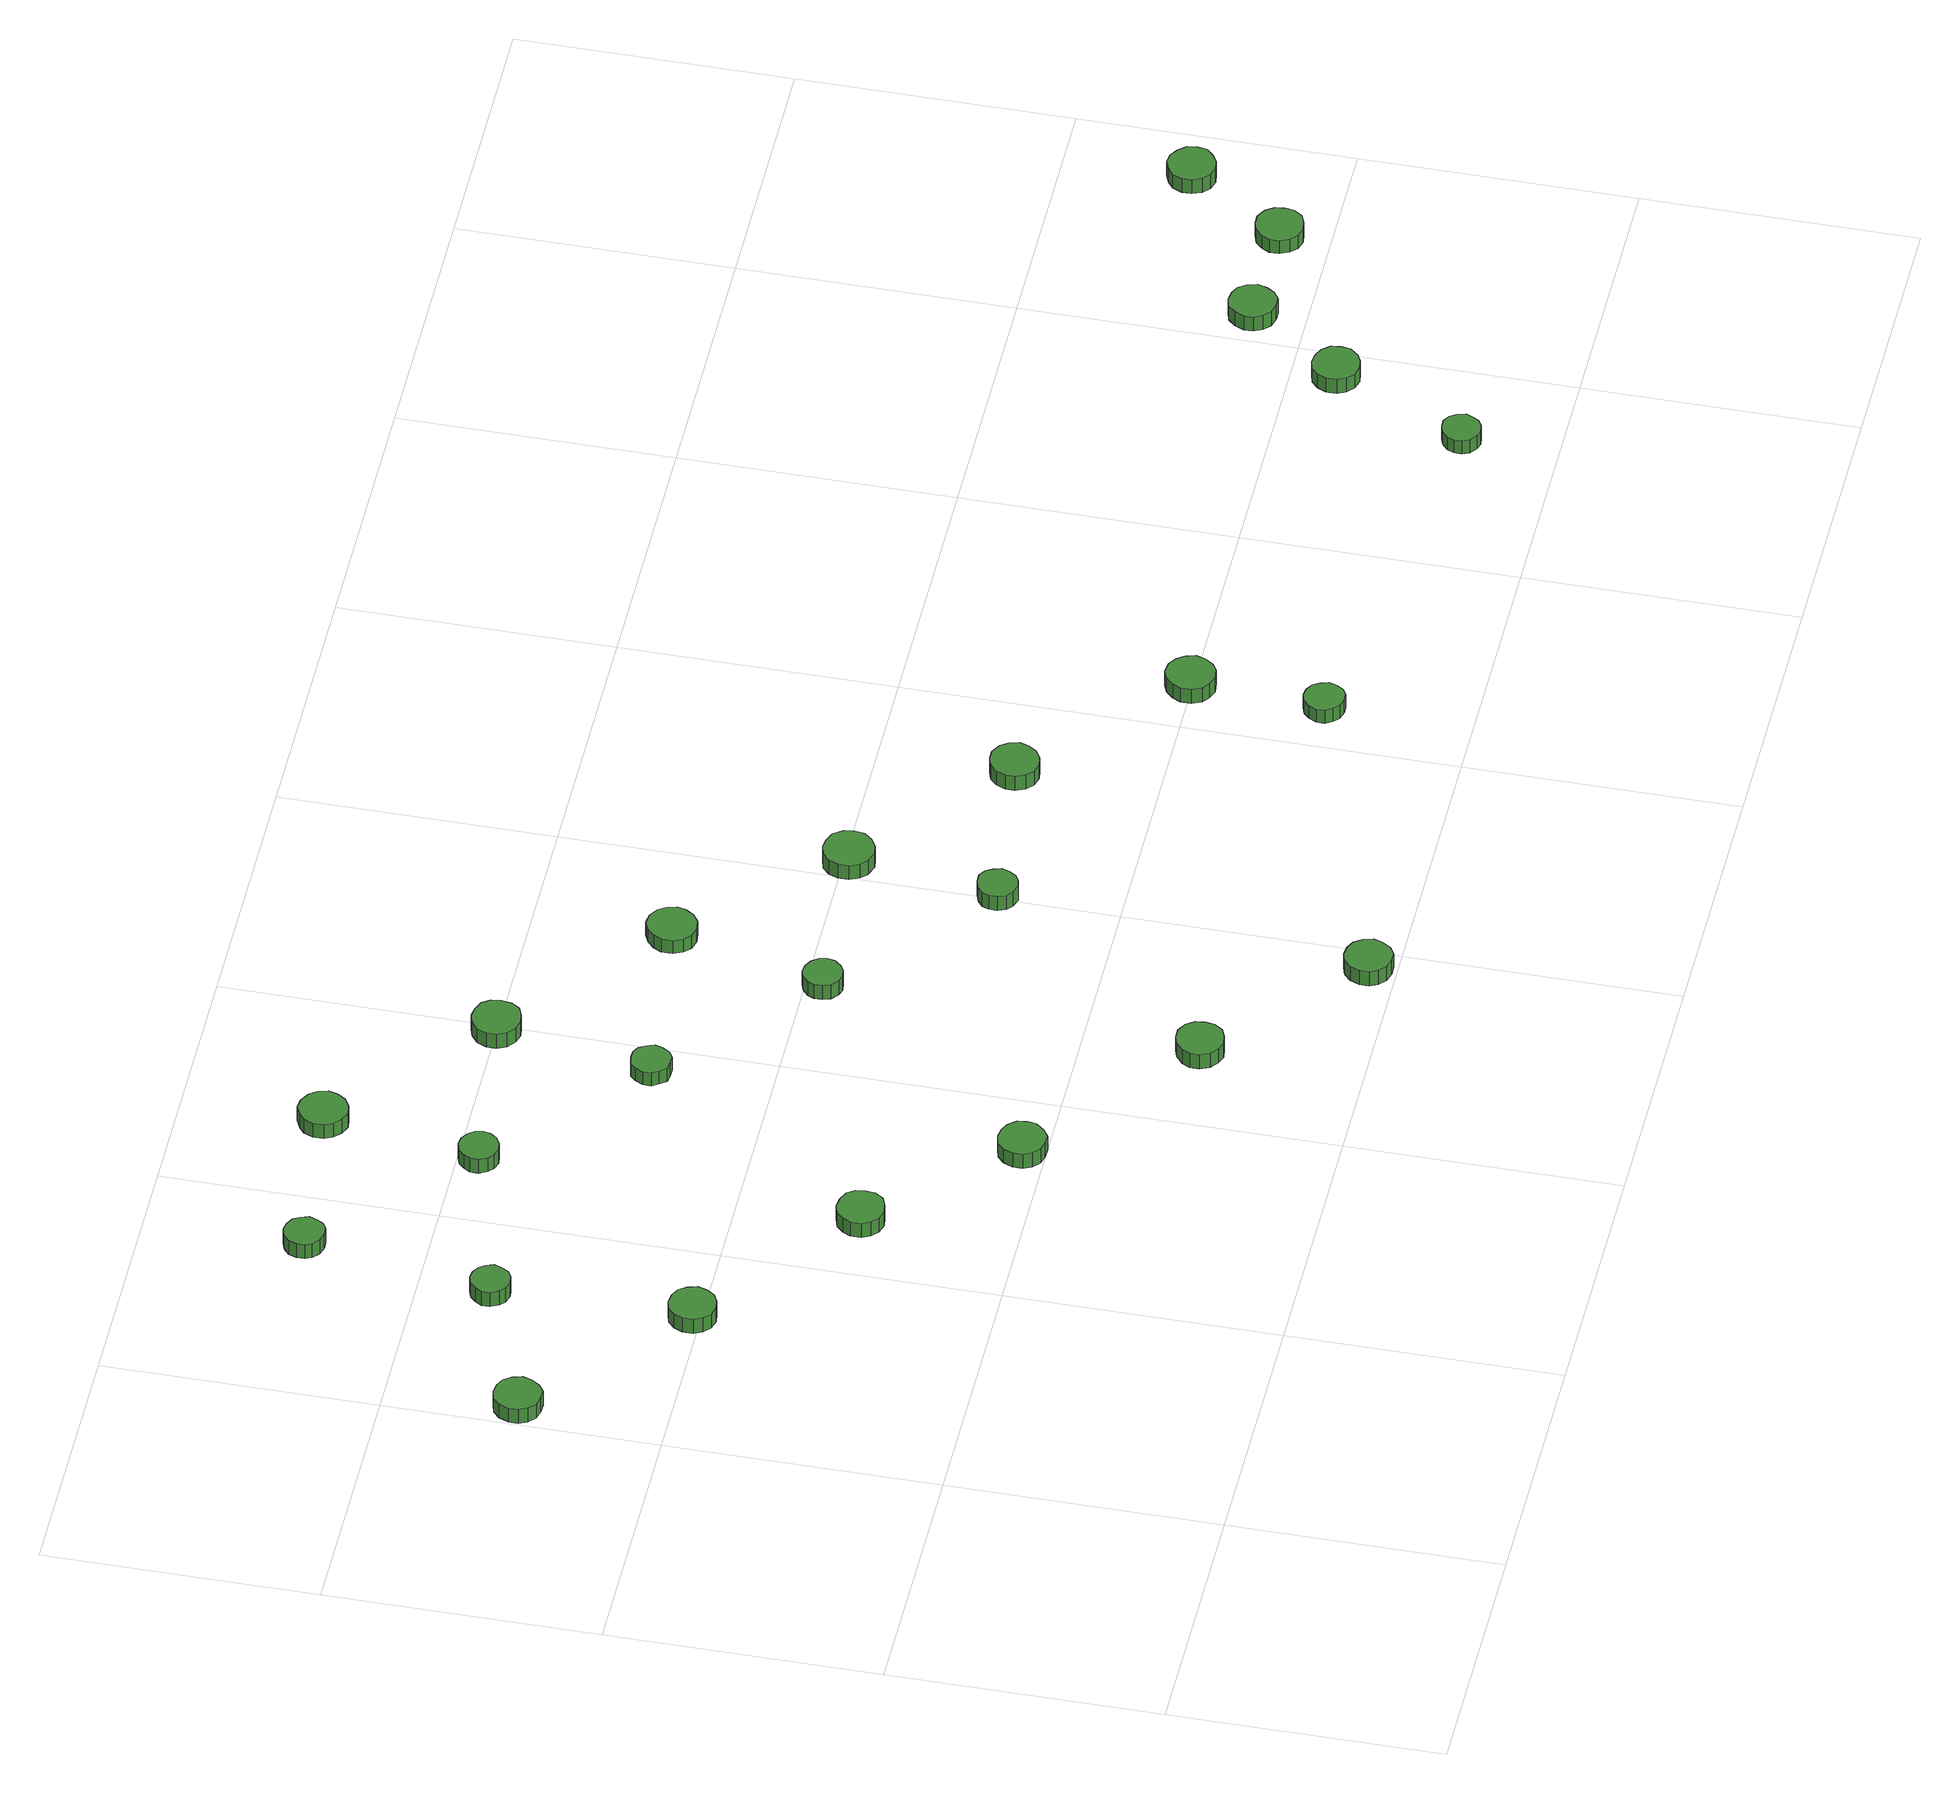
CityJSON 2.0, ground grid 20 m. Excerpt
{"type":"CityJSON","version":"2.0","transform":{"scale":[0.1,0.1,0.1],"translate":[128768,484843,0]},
"CityObjects":{
"tree1":{"type":"SolitaryVegetationObject","attributes":{"function":"something"},"geometry":[{"type":"MultiSurface","lod":"1","boundaries":[[[0,1,2,3,4,5,6,7,8,9,10,11,12,13,14]],[[15,16,17,18,19,20,21,22,23,24,25,26,27,28,29]],[[0,29,28,1]],[[1,28,27,2]],[[2,27,26,3]],[[3,26,25,4]],[[4,25,24,5]],[[5,24,23,6]],[[6,23,22,7]],[[7,22,21,8]],[[8,21,20,9]],[[9,20,19,10]],[[10,19,18,11]],[[11,18,17,12]],[[12,17,16,13]],[[13,16,15,14]],[[14,15,29,0]]]}]},
"tree2":{"type":"SolitaryVegetationObject","attributes":{"function":"something"},"geometry":[{"type":"MultiSurface","lod":"1","boundaries":[[[30,31,32,33,34,35,36,37,38,39,40,41,42,43,44]],[[45,46,47,48,49,50,51,52,53,54,55,56,57,58,59]],[[30,59,58,31]],[[31,58,57,32]],[[32,57,56,33]],[[33,56,55,34]],[[34,55,54,35]],[[35,54,53,36]],[[36,53,52,37]],[[37,52,51,38]],[[38,51,50,39]],[[39,50,49,40]],[[40,49,48,41]],[[41,48,47,42]],[[42,47,46,43]],[[43,46,45,44]],[[44,45,59,30]]]}]},
"tree3":{"type":"SolitaryVegetationObject","attributes":{"function":"something"},"geometry":[{"type":"MultiSurface","lod":"1","boundaries":[[[60,61,62,63,64,65,66,67,68,69,70,71,72,73,74]],[[75,76,77,78,79,80,81,82,83,84,85,86,87,88,89]],[[60,89,88,61]],[[61,88,87,62]],[[62,87,86,63]],[[63,86,85,64]],[[64,85,84,65]],[[65,84,83,66]],[[66,83,82,67]],[[67,82,81,68]],[[68,81,80,69]],[[69,80,79,70]],[[70,79,78,71]],[[71,78,77,72]],[[72,77,76,73]],[[73,76,75,74]],[[74,75,89,60]]]}]},
"tree4":{"type":"SolitaryVegetationObject","attributes":{"function":"something"},"geometry":[{"type":"MultiSurface","lod":"1","boundaries":[[[90,91,92,93,94,95,96,97,98,99,100,101,102,103,104]],[[105,106,107,108,109,110,111,112,113,114,115,116,117,118,119]],[[90,119,118,91]],[[91,118,117,92]],[[92,117,116,93]],[[93,116,115,94]],[[94,115,114,95]],[[95,114,113,96]],[[96,113,112,97]],[[97,112,111,98]],[[98,111,110,99]],[[99,110,109,100]],[[100,109,108,101]],[[101,108,107,102]],[[102,107,106,103]],[[103,106,105,104]],[[104,105,119,90]]]}]},
"tree5":{"type":"SolitaryVegetationObject","attributes":{"function":"something"},"geometry":[{"type":"MultiSurface","lod":"1","boundaries":[[[120,121,122,123,124,125,126,127,128,129,130,131,132,133,134]],[[135,136,137,138,139,140,141,142,143,144,145,146,147,148,149]],[[120,149,148,121]],[[121,148,147,122]],[[122,147,146,123]],[[123,146,145,124]],[[124,145,144,125]],[[125,144,143,126]],[[126,143,142,127]],[[127,142,141,128]],[[128,141,140,129]],[[129,140,139,130]],[[130,139,138,131]],[[131,138,137,132]],[[132,137,136,133]],[[133,136,135,134]],[[134,135,149,120]]]}]},
"tree6":{"type":"SolitaryVegetationObject","attributes":{"function":"something"},"geometry":[{"type":"MultiSurface","lod":"1","boundaries":[[[150,151,152,153,154,155,156,157,158,159,160,161,162,163,164]],[[165,166,167,168,169,170,171,172,173,174,175,176,177,178,179]],[[150,179,178,151]],[[151,178,177,152]],[[152,177,176,153]],[[153,176,175,154]],[[154,175,174,155]],[[155,174,173,156]],[[156,173,172,157]],[[157,172,171,158]],[[158,171,170,159]],[[159,170,169,160]],[[160,169,168,161]],[[161,168,167,162]],[[162,167,166,163]],[[163,166,165,164]],[[164,165,179,150]]]}]},
"tree7":{"type":"SolitaryVegetationObject","attributes":{"function":"something"},"geometry":[{"type":"MultiSurface","lod":"1","boundaries":[[[180,181,182,183,184,185,186,187,188,189,190,191,192,193,194]],[[195,196,197,198,199,200,201,202,203,204,205,206,207,208,209]],[[180,209,208,181]],[[181,208,207,182]],[[182,207,206,183]],[[183,206,205,184]],[[184,205,204,185]],[[185,204,203,186]],[[186,203,202,187]],[[187,202,201,188]],[[188,201,200,189]],[[189,200,199,190]],[[190,199,198,191]],[[191,198,197,192]],[[192,197,196,193]],[[193,196,195,194]],[[194,195,209,180]]]}]},
"tree8":{"type":"SolitaryVegetationObject","attributes":{"function":"something"},"geometry":[{"type":"MultiSurface","lod":"1","boundaries":[[[210,211,212,213,214,215,216,217,218,219,220,221,222,223,224]],[[225,226,227,228,229,230,231,232,233,234,235,236,237,238,239]],[[210,239,238,211]],[[211,238,237,212]],[[212,237,236,213]],[[213,236,235,214]],[[214,235,234,215]],[[215,234,233,216]],[[216,233,232,217]],[[217,232,231,218]],[[218,231,230,219]],[[219,230,229,220]],[[220,229,228,221]],[[221,228,227,222]],[[222,227,226,223]],[[223,226,225,224]],[[224,225,239,210]]]}]},
"tree9":{"type":"SolitaryVegetationObject","attributes":{"function":"something"},"geometry":[{"type":"MultiSurface","lod":"1","boundaries":[[[240,241,242,243,244,245,246,247,248,249,250,251,252,253,254]],[[255,256,257,258,259,260,261,262,263,264,265,266,267,268,269]],[[240,269,268,241]],[[241,268,267,242]],[[242,267,266,243]],[[243,266,265,244]],[[244,265,264,245]],[[245,264,263,246]],[[246,263,262,247]],[[247,262,261,248]],[[248,261,260,249]],[[249,260,259,250]],[[250,259,258,251]],[[251,258,257,252]],[[252,257,256,253]],[[253,256,255,254]],[[254,255,269,240]]]}]},
"tree10":{"type":"SolitaryVegetationObject","attributes":{"function":"something"},"geometry":[{"type":"MultiSurface","lod":"1","boundaries":[[[270,271,272,273,274,275,276,277,278,279,280,281,282,283,284]],[[285,286,287,288,289,290,291,292,293,294,295,296,297,298,299]],[[270,299,298,271]],[[271,298,297,272]],[[272,297,296,273]],[[273,296,295,274]],[[274,295,294,275]],[[275,294,293,276]],[[276,293,292,277]],[[277,292,291,278]],[[278,291,290,279]],[[279,290,289,280]],[[280,289,288,281]],[[281,288,287,282]],[[282,287,286,283]],[[283,286,285,284]],[[284,285,299,270]]]}]},
"tree11":{"type":"SolitaryVegetationObject","attributes":{"function":"something"},"geometry":[{"type":"MultiSurface","lod":"1","boundaries":[[[300,301,302,303,304,305,306,307,308,309,310,311,312,313,314]],[[315,316,317,318,319,320,321,322,323,324,325,326,327,328,329]],[[300,329,328,301]],[[301,328,327,302]],[[302,327,326,303]],[[303,326,325,304]],[[304,325,324,305]],[[305,324,323,306]],[[306,323,322,307]],[[307,322,321,308]],[[308,321,320,309]],[[309,320,319,310]],[[310,319,318,311]],[[311,318,317,312]],[[312,317,316,313]],[[313,316,315,314]],[[314,315,329,300]]]}]},
"tree12":{"type":"SolitaryVegetationObject","attributes":{"function":"something"},"geometry":[{"type":"MultiSurface","lod":"1","boundaries":[[[330,331,332,333,334,335,336,337,338,339,340,341,342,343,344]],[[345,346,347,348,349,350,351,352,353,354,355,356,357,358,359]],[[330,359,358,331]],[[331,358,357,332]],[[332,357,356,333]],[[333,356,355,334]],[[334,355,354,335]],[[335,354,353,336]],[[336,353,352,337]],[[337,352,351,338]],[[338,351,350,339]],[[339,350,349,340]],[[340,349,348,341]],[[341,348,347,342]],[[342,347,346,343]],[[343,346,345,344]],[[344,345,359,330]]]}]},
"tree13":{"type":"SolitaryVegetationObject","attributes":{"function":"something"},"geometry":[{"type":"MultiSurface","lod":"1","boundaries":[[[360,361,362,363,364,365,366,367,368,369,370,371,372,373,374]],[[375,376,377,378,379,380,381,382,383,384,385,386,387,388,389]],[[360,389,388,361]],[[361,388,387,362]],[[362,387,386,363]],[[363,386,385,364]],[[364,385,384,365]],[[365,384,383,366]],[[366,383,382,367]],[[367,382,381,368]],[[368,381,380,369]],[[369,380,379,370]],[[370,379,378,371]],[[371,378,377,372]],[[372,377,376,373]],[[373,376,375,374]],[[374,375,389,360]]]}]},
"tree14":{"type":"SolitaryVegetationObject","attributes":{"function":"something"},"geometry":[{"type":"MultiSurface","lod":"1","boundaries":[[[390,391,392,393,394,395,396,397,398,399,400,401,402,403,404]],[[405,406,407,408,409,410,411,412,413,414,415,416,417,418,419]],[[390,419,418,391]],[[391,418,417,392]],[[392,417,416,393]],[[393,416,415,394]],[[394,415,414,395]],[[395,414,413,396]],[[396,413,412,397]],[[397,412,411,398]],[[398,411,410,399]],[[399,410,409,400]],[[400,409,408,401]],[[401,408,407,402]],[[402,407,406,403]],[[403,406,405,404]],[[404,405,419,390]]]}]},
"tree15":{"type":"SolitaryVegetationObject","attributes":{"function":"something"},"geometry":[{"type":"MultiSurface","lod":"1","boundaries":[[[420,421,422,423,424,425,426,427,428,429,430,431,432,433,434]],[[435,436,437,438,439,440,441,442,443,444,445,446,447,448,449]],[[420,449,448,421]],[[421,448,447,422]],[[422,447,446,423]],[[423,446,445,424]],[[424,445,444,425]],[[425,444,443,426]],[[426,443,442,427]],[[427,442,441,428]],[[428,441,440,429]],[[429,440,439,430]],[[430,439,438,431]],[[431,438,437,432]],[[432,437,436,433]],[[433,436,435,434]],[[434,435,449,420]]]}]},
"tree16":{"type":"SolitaryVegetationObject","attributes":{"function":"something"},"geometry":[{"type":"MultiSurface","lod":"1","boundaries":[[[450,451,452,453,454,455,456,457,458,459,460,461,462,463,464]],[[465,466,467,468,469,470,471,472,473,474,475,476,477,478,479]],[[450,479,478,451]],[[451,478,477,452]],[[452,477,476,453]],[[453,476,475,454]],[[454,475,474,455]],[[455,474,473,456]],[[456,473,472,457]],[[457,472,471,458]],[[458,471,470,459]],[[459,470,469,460]],[[460,469,468,461]],[[461,468,467,462]],[[462,467,466,463]],[[463,466,465,464]],[[464,465,479,450]]]}]},
"tree17":{"type":"SolitaryVegetationObject","attributes":{"function":"something"},"geometry":[{"type":"MultiSurface","lod":"1","boundaries":[[[480,481,482,483,484,485,486,487,488,489,490,491,492,493,494]],[[495,496,497,498,499,500,501,502,503,504,505,506,507,508,509]],[[480,509,508,481]],[[481,508,507,482]],[[482,507,506,483]],[[483,506,505,484]],[[484,505,504,485]],[[485,504,503,486]],[[486,503,502,487]],[[487,502,501,488]],[[488,501,500,489]],[[489,500,499,490]],[[490,499,498,491]],[[491,498,497,492]],[[492,497,496,493]],[[493,496,495,494]],[[494,495,509,480]]]}]},
"tree18":{"type":"SolitaryVegetationObject","attributes":{"function":"something"},"geometry":[{"type":"MultiSurface","lod":"1","boundaries":[[[510,511,512,513,514,515,516,517,518,519,520,521,522,523,524]],[[525,526,527,528,529,530,531,532,533,534,535,536,537,538,539]],[[510,539,538,511]],[[511,538,537,512]],[[512,537,536,513]],[[513,536,535,514]],[[514,535,534,515]],[[515,534,533,516]],[[516,533,532,517]],[[517,532,531,518]],[[518,531,530,519]],[[519,530,529,520]],[[520,529,528,521]],[[521,528,527,522]],[[522,527,526,523]],[[523,526,525,524]],[[524,525,539,510]]]}]},
"tree19":{"type":"SolitaryVegetationObject","attributes":{"function":"something"},"geometry":[{"type":"MultiSurface","lod":"1","boundaries":[[[540,541,542,543,544,545,546,547,548,549,550,551,552,553,554]],[[555,556,557,558,559,560,561,562,563,564,565,566,567,568,569]],[[540,569,568,541]],[[541,568,567,542]],[[542,567,566,543]],[[543,566,565,544]],[[544,565,564,545]],[[545,564,563,546]],[[546,563,562,547]],[[547,562,561,548]],[[548,561,560,549]],[[549,560,559,550]],[[550,559,558,551]],[[551,558,557,552]],[[552,557,556,553]],[[553,556,555,554]],[[554,555,569,540]]]}]},
"tree20":{"type":"SolitaryVegetationObject","attributes":{"function":"something"},"geometry":[{"type":"MultiSurface","lod":"1","boundaries":[[[570,571,572,573,574,575,576,577,578,579,580,581,582,583,584]],[[585,586,587,588,589,590,591,592,593,594,595,596,597,598,599]],[[570,599,598,571]],[[571,598,597,572]],[[572,597,596,573]],[[573,596,595,574]],[[574,595,594,575]],[[575,594,593,576]],[[576,593,592,577]],[[577,592,591,578]],[[578,591,590,579]],[[579,590,589,580]],[[580,589,588,581]],[[581,588,587,582]],[[582,587,586,583]],[[583,586,585,584]],[[584,585,599,570]]]}]},
"tree21":{"type":"SolitaryVegetationObject","attributes":{"function":"something"},"geometry":[{"type":"MultiSurface","lod":"1","boundaries":[[[600,601,602,603,604,605,606,607,608,609,610,611,612,613,614]],[[615,616,617,618,619,620,621,622,623,624,625,626,627,628,629]],[[600,629,628,601]],[[601,628,627,602]],[[602,627,626,603]],[[603,626,625,604]],[[604,625,624,605]],[[605,624,623,606]],[[606,623,622,607]],[[607,622,621,608]],[[608,621,620,609]],[[609,620,619,610]],[[610,619,618,611]],[[611,618,617,612]],[[612,617,616,613]],[[613,616,615,614]],[[614,615,629,600]]]}]},
"tree22":{"type":"SolitaryVegetationObject","attributes":{"function":"something"},"geometry":[{"type":"MultiSurface","lod":"1","boundaries":[[[630,631,632,633,634,635,636,637,638,639,640,641,642,643,644]],[[645,646,647,648,649,650,651,652,653,654,655,656,657,658,659]],[[630,659,658,631]],[[631,658,657,632]],[[632,657,656,633]],[[633,656,655,634]],[[634,655,654,635]],[[635,654,653,636]],[[636,653,652,637]],[[637,652,651,638]],[[638,651,650,639]],[[639,650,649,640]],[[640,649,648,641]],[[641,648,647,642]],[[642,647,646,643]],[[643,646,645,644]],[[644,645,659,630]]]}]},
"tree23":{"type":"SolitaryVegetationObject","attributes":{"function":"something"},"geometry":[{"type":"MultiSurface","lod":"1","boundaries":[[[660,661,662,663,664,665,666,667,668,669,670,671,672,673,674]],[[675,676,677,678,679,680,681,682,683,684,685,686,687,688,689]],[[660,689,688,661]],[[661,688,687,662]],[[662,687,686,663]],[[663,686,685,664]],[[664,685,684,665]],[[665,684,683,666]],[[666,683,682,667]],[[667,682,681,668]],[[668,681,680,669]],[[669,680,679,670]],[[670,679,678,671]],[[671,678,677,672]],[[672,677,676,673]],[[673,676,675,674]],[[674,675,689,660]]]}]},
"tree24":{"type":"SolitaryVegetationObject","attributes":{"function":"something"},"geometry":[{"type":"MultiSurface","lod":"1","boundaries":[[[690,691,692,693,694,695,696,697,698,699,700,701,702,703,704]],[[705,706,707,708,709,710,711,712,713,714,715,716,717,718,719]],[[690,719,718,691]],[[691,718,717,692]],[[692,717,716,693]],[[693,716,715,694]],[[694,715,714,695]],[[695,714,713,696]],[[696,713,712,697]],[[697,712,711,698]],[[698,711,710,699]],[[699,710,709,700]],[[700,709,708,701]],[[701,708,707,702]],[[702,707,706,703]],[[703,706,705,704]],[[704,705,719,690]]]}]}
},
"vertices":[
[35,506,23],[33,513,23],[29,519,23],[23,522,23],[16,523,23],[9,521,23],[4,516,23],[1,509,23],[1,502,23],[4,496,23],[9,491,23],[16,489,23],[23,489,23],[29,493,23],[33,499,23],[33,499,10],[29,493,10],[23,489,10],[16,489,10],[9,491,10],[4,496,10],[1,502,10],[1,509,10],[4,516,10],[9,521,10],[16,523,10],[23,522,10],[29,519,10],[33,513,10],[35,506,10],
[151,406,23],[149,413,23],[145,419,23],[139,422,23],[132,423,23],[125,421,23],[120,416,23],[117,410,23],[117,402,23],[120,396,23],[125,391,23],[132,389,23],[139,390,23],[145,393,23],[149,399,23],[149,399,10],[145,393,10],[139,390,10],[132,389,10],[125,391,10],[120,396,10],[117,402,10],[117,410,10],[120,416,10],[125,421,10],[132,423,10],[139,422,10],[145,419,10],[149,413,10],[151,406,10],
[143,549,24],[141,554,24],[138,559,24],[133,562,24],[127,563,24],[121,561,24],[117,557,24],[114,552,24],[114,546,24],[117,540,24],[121,536,24],[127,534,24],[133,535,24],[138,538,24],[141,543,24],[141,543,11],[138,538,11],[133,535,11],[127,534,11],[121,536,11],[117,540,11],[114,546,11],[114,552,11],[117,557,11],[121,561,11],[127,563,11],[133,562,11],[138,559,11],[141,554,11],[143,549,11],
[272,312,23],[271,319,23],[267,325,23],[260,328,23],[253,329,23],[246,327,23],[241,322,23],[238,316,23],[238,308,23],[241,302,23],[246,297,23],[253,295,23],[260,296,23],[267,299,23],[271,305,23],[271,305,10],[267,299,10],[260,296,10],[253,295,10],[246,297,10],[241,302,10],[238,308,10],[238,316,10],[241,322,10],[246,327,10],[253,329,10],[260,328,10],[267,325,10],[271,319,10],[272,312,10],
[165,685,24],[163,691,24],[160,696,24],[155,699,24],[149,700,24],[143,698,24],[138,694,24],[136,688,24],[136,682,24],[138,677,24],[143,673,24],[149,671,24],[155,671,24],[160,674,24],[163,679,24],[163,679,11],[160,674,11],[155,671,11],[149,671,11],[143,673,11],[138,677,11],[136,682,11],[136,688,11],[138,694,11],[143,698,11],[149,700,11],[155,699,11],[160,696,11],[163,691,11],[165,685,11],
[365,217,23],[364,224,23],[359,230,23],[353,233,23],[346,234,23],[339,232,23],[334,227,23],[331,220,23],[331,213,23],[334,207,23],[339,202,23],[346,200,23],[353,200,23],[359,204,23],[364,210,23],[364,210,10],[359,204,10],[353,200,10],[346,200,10],[339,202,10],[334,207,10],[331,213,10],[331,220,10],[334,227,10],[339,232,10],[346,234,10],[353,233,10],[359,230,10],[364,224,10],[365,217,10],
[275,585,25],[274,590,25],[270,595,25],[265,598,25],[259,599,25],[253,597,25],[249,593,25],[246,588,25],[246,582,25],[249,576,25],[253,572,25],[259,570,25],[265,571,25],[270,574,25],[274,579,25],[274,579,12],[270,574,12],[265,571,12],[259,570,12],[253,572,12],[249,576,12],[246,582,12],[246,588,12],[249,593,12],[253,597,12],[259,599,12],[265,598,12],[270,595,12],[274,590,12],[275,585,12],
[297,699,22],[295,706,22],[291,712,22],[284,716,22],[277,717,22],[270,714,22],[265,710,22],[262,703,22],[262,695,22],[265,689,22],[270,684,22],[277,681,22],[284,682,22],[291,686,22],[295,692,22],[295,692,9],[291,686,9],[284,682,9],[277,681,9],[270,684,9],[265,689,9],[262,695,9],[262,703,9],[265,710,9],[270,714,9],[277,717,9],[284,716,9],[291,712,9],[295,706,9],[297,699,9],
[491,117,23],[490,124,23],[486,130,23],[479,134,23],[472,134,23],[466,132,23],[460,127,23],[457,121,23],[457,114,23],[460,107,23],[466,102,23],[472,100,23],[479,101,23],[486,104,23],[490,110,23],[490,110,10],[486,104,10],[479,101,10],[472,100,10],[466,102,10],[460,107,10],[457,114,10],[457,121,10],[460,127,10],[466,132,10],[472,134,10],[479,134,10],[486,130,10],[490,124,10],[491,117,10],
[388,486,24],[386,492,24],[383,497,24],[378,500,24],[372,500,24],[366,499,24],[362,495,24],[359,489,24],[359,483,24],[362,478,24],[366,473,24],[372,472,24],[378,472,24],[383,475,24],[386,480,24],[386,480,12],[383,475,12],[378,472,12],[372,472,12],[366,473,12],[362,478,12],[359,483,12],[359,489,12],[362,495,12],[366,499,12],[372,500,12],[378,500,12],[383,497,12],[386,492,12],[388,486,12],
[413,601,22],[412,608,22],[408,614,22],[401,617,22],[394,618,22],[387,616,22],[381,611,22],[378,604,22],[378,597,22],[381,590,22],[387,585,22],[394,583,22],[401,584,22],[408,587,22],[412,593,22],[412,593,9],[408,587,9],[401,584,9],[394,583,9],[387,585,9],[381,590,9],[378,597,9],[378,604,9],[381,611,9],[387,616,9],[394,618,9],[401,617,9],[408,614,9],[412,608,9],[413,601,9],
[598,20,24],[596,27,24],[592,33,24],[586,36,24],[579,37,24],[572,35,24],[567,30,24],[564,23,24],[564,16,24],[567,10,24],[572,5,24],[579,3,24],[586,3,24],[592,7,24],[596,13,24],[596,13,11],[592,7,11],[586,3,11],[579,3,11],[572,5,11],[567,10,11],[564,16,11],[564,23,11],[567,30,11],[572,35,11],[579,37,11],[586,36,11],[592,33,11],[596,27,11],[598,20,11],
[500,388,24],[499,393,24],[495,398,24],[490,401,24],[484,402,24],[479,400,24],[474,396,24],[472,391,24],[472,385,24],[474,379,24],[479,375,24],[484,373,24],[490,374,24],[495,377,24],[499,382,24],[499,382,11],[495,377,11],[490,374,11],[484,373,11],[479,375,11],[474,379,11],[472,385,11],[472,391,11],[474,396,11],[479,400,11],[484,402,11],[490,401,11],[495,398,11],[499,393,11],[500,388,11],
[533,501,22],[531,508,22],[527,514,22],[521,518,22],[513,519,22],[506,516,22],[501,511,22],[498,505,22],[498,497,22],[501,490,22],[506,485,22],[513,483,22],[521,484,22],[527,488,22],[531,494,22],[531,494,10],[527,488,10],[521,484,10],[513,483,10],[506,485,10],[501,490,10],[498,497,10],[498,505,10],[501,511,10],[506,516,10],[513,519,10],[521,518,10],[527,514,10],[531,508,10],[533,501,10],
[616,288,24],[614,294,24],[611,299,24],[606,302,24],[600,302,24],[594,300,24],[589,296,24],[587,291,24],[587,285,24],[589,279,24],[594,275,24],[600,273,24],[606,274,24],[611,277,24],[614,282,24],[614,282,11],[611,277,11],[606,274,11],[600,273,11],[594,275,11],[589,279,11],[587,285,11],[587,291,11],[589,296,11],[594,300,11],[600,302,11],[606,302,11],[611,299,11],[614,294,11],[616,288,11],
[635,397,22],[634,404,22],[629,411,22],[622,414,22],[615,415,22],[607,413,22],[602,408,22],[599,401,22],[599,393,22],[602,386,22],[607,381,22],[615,378,22],[622,379,22],[629,383,22],[634,389,22],[634,389,9],[629,383,9],[622,379,9],[615,378,9],[607,381,9],[602,386,9],[599,393,9],[599,401,9],[602,408,9],[607,413,9],[615,415,9],[622,414,9],[629,411,9],[634,404,9],[635,397,9],
[748,303,22],[746,310,22],[742,316,22],[735,320,22],[728,320,22],[721,318,22],[716,313,22],[713,306,22],[713,299,22],[716,292,22],[721,287,22],[728,285,22],[735,286,22],[742,290,22],[746,296,22],[746,296,9],[742,290,9],[735,286,9],[728,285,9],[721,287,9],[716,292,9],[713,299,9],[713,306,9],[716,313,9],[721,318,9],[728,320,9],[735,320,9],[742,316,9],[746,310,9],[748,303,9],
[852,105,23],[850,111,23],[847,116,23],[842,119,23],[836,120,23],[830,118,23],[826,114,23],[823,108,23],[823,102,23],[826,97,23],[830,93,23],[836,91,23],[842,91,23],[847,94,23],[850,99,23],[850,99,11],[847,94,11],[842,91,11],[836,91,11],[830,93,11],[826,97,11],[823,102,11],[823,108,11],[826,114,11],[830,118,11],[836,120,11],[842,119,11],[847,116,11],[850,111,11],[852,105,11],
[859,201,24],[857,208,24],[853,214,24],[847,218,24],[839,219,24],[832,216,24],[827,211,24],[824,205,24],[824,197,24],[827,190,24],[832,186,24],[839,183,24],[847,184,24],[853,188,24],[857,194,24],[857,194,11],[853,188,11],[847,184,11],[839,183,11],[832,186,11],[827,190,11],[824,197,11],[824,205,11],[827,211,11],[832,216,11],[839,219,11],[847,218,11],[853,214,11],[857,208,11],[859,201,11],
[1143,69,23],[1141,75,23],[1138,80,23],[1133,83,23],[1127,83,23],[1122,81,23],[1117,77,23],[1115,72,23],[1115,66,23],[1117,61,23],[1122,57,23],[1127,55,23],[1133,56,23],[1138,59,23],[1141,64,23],[1141,64,11],[1138,59,11],[1133,56,11],[1127,55,11],[1122,57,11],[1117,61,11],[1115,66,11],[1115,72,11],[1117,77,11],[1122,81,11],[1127,83,11],[1133,83,11],[1138,80,11],[1141,75,11],[1143,69,11],
[1192,168,24],[1191,175,24],[1186,181,24],[1180,184,24],[1173,185,24],[1166,183,24],[1161,178,24],[1158,172,24],[1158,164,24],[1161,158,24],[1166,153,24],[1173,151,24],[1180,152,24],[1186,155,24],[1191,161,24],[1191,161,11],[1186,155,11],[1180,152,11],[1173,151,11],[1166,153,11],[1161,158,11],[1158,164,11],[1158,172,11],[1161,178,11],[1166,183,11],[1173,185,11],[1180,184,11],[1186,181,11],[1191,175,11],[1192,168,11],
[1243,238,24],[1241,245,24],[1237,251,24],[1231,254,24],[1224,255,24],[1217,253,24],[1212,248,24],[1209,241,24],[1209,234,24],[1212,228,24],[1217,223,24],[1224,221,24],[1231,221,24],[1237,225,24],[1241,231,24],[1241,231,11],[1237,225,11],[1231,221,11],[1224,221,11],[1217,223,11],[1212,228,11],[1209,234,11],[1209,241,11],[1212,248,11],[1217,253,11],[1224,255,11],[1231,254,11],[1237,251,11],[1241,245,11],[1243,238,11],
[1325,236,23],[1324,243,23],[1320,249,23],[1313,253,23],[1306,253,23],[1299,251,23],[1294,246,23],[1291,240,23],[1291,233,23],[1294,226,23],[1299,221,23],[1306,219,23],[1313,220,23],[1320,223,23],[1324,229,23],[1324,229,11],[1320,223,11],[1313,220,11],[1306,219,11],[1299,221,11],[1294,226,11],[1291,233,11],[1291,240,11],[1294,246,11],[1299,251,11],[1306,253,11],[1313,253,11],[1320,249,11],[1324,243,11],[1325,236,11],
[1372,308,25],[1371,315,25],[1366,321,25],[1360,325,25],[1353,326,25],[1346,323,25],[1341,319,25],[1338,312,25],[1338,305,25],[1341,298,25],[1346,293,25],[1353,291,25],[1360,292,25],[1366,296,25],[1371,301,25],[1371,301,12],[1366,296,12],[1360,292,12],[1353,291,12],[1346,293,12],[1341,298,12],[1338,305,12],[1338,312,12],[1341,319,12],[1346,323,12],[1353,326,12],[1360,325,12],[1366,321,12],[1371,315,12],[1372,308,12]
]}
